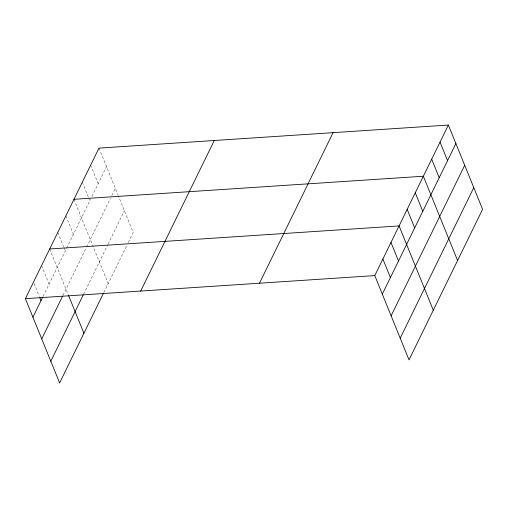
<?xml version="1.0" encoding="UTF-8"?>
<svg xmlns="http://www.w3.org/2000/svg" width="508" height="508" viewBox="0 0 508 508"><rect width="100%" height="100%" fill="white"/><g stroke="black" fill="none" stroke-linecap="round" stroke-linejoin="round"><path stroke-width="0.38" stroke-dasharray="2.54 1.91" d="M43.04 296.488L66.307 248.876M66.643 248.183L90.519 199.339M91.91 196.494L106.502 166.637M62.979 295.421L86.252 247.809M86.589 247.117L110.452 198.291M111.843 195.447L115.316 188.341M83.528 294.322L107.715 244.824M108.064 244.113L124.397 210.699M103.81 292.564L126.956 245.199M128.346 242.36L133.21 232.404L118.535 196.272M98.984 148.114L118.243 195.555M90.64 165.176L98.165 183.699M82.302 182.239L88.379 197.199M88.665 197.91L89.827 200.762M73.965 199.301L108.191 283.591M65.869 215.862L73.393 234.385M57.779 232.423L63.563 246.672M63.849 247.383L65.297 250.946M49.682 248.984L68.358 294.983M41.586 265.544L49.111 284.067M34.074 283.534L39.281 296.354"/><path stroke-width="0.76" d="M103.467 293.256L59.627 382.956L25.4 298.666L98.984 148.114L448.374 125.044L482.6 209.334L409.016 359.886L374.79 275.596L448.374 125.044M32.918 317.189L42.704 297.18M41.732 338.893L62.643 296.113M50.813 361.251L83.191 295.008M140.697 291.052L214.281 140.5M259.493 283.21L333.077 132.658M382.314 294.119L455.892 143.567M391.122 315.824L464.706 165.265M400.202 338.182L473.786 187.63M73.965 199.301L423.355 176.232L457.581 260.521M49.682 248.984L399.072 225.914L433.299 310.204M25.4 298.666L374.79 275.596M440.036 142.107L447.554 160.63M431.692 159.169L439.217 177.692M415.258 192.792L422.783 211.315M407.168 209.353L414.687 227.876M390.982 242.475L398.501 260.998M382.886 259.036L390.404 277.559M68.65 295.7L83.909 333.273M39.859 297.777L41.015 300.628"/></g></svg>
